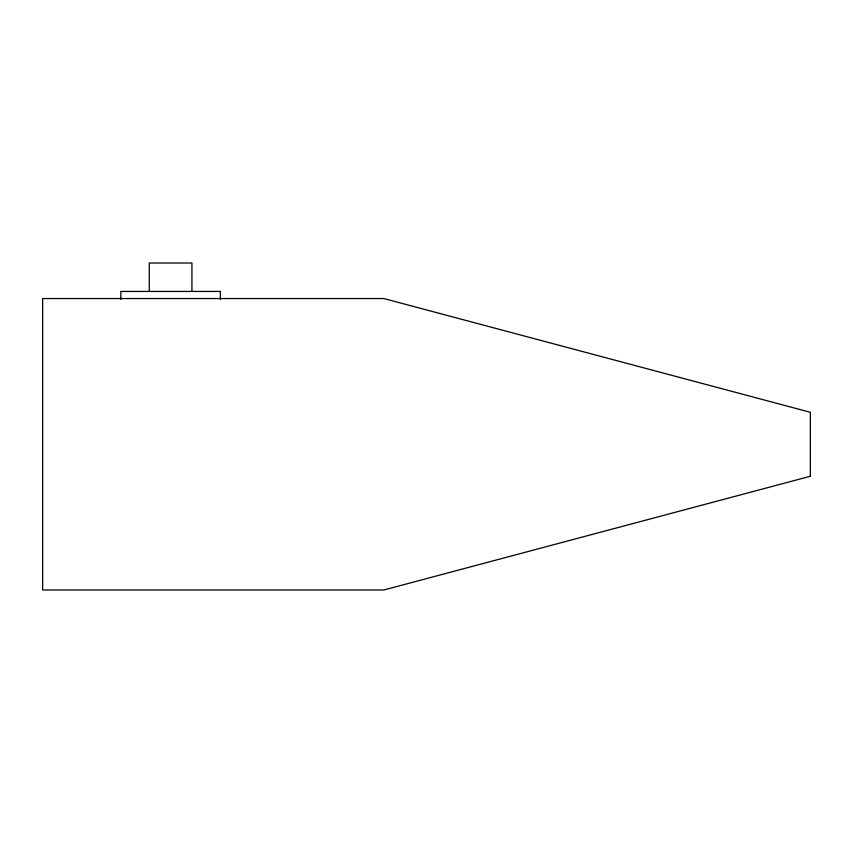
<?xml version="1.0" encoding="UTF-8"?>
<svg xmlns="http://www.w3.org/2000/svg" width="853" height="853" viewBox="0 0 853 853"><rect width="100%" height="100%" fill="white"/><g stroke="black" fill="none" stroke-linecap="round" stroke-linejoin="round"><path stroke-width="1.28" d="M220.362 299.435L220.362 291.438L120.838 291.438L120.838 299.435M191.925 291.438L191.925 263.012L149.275 263.012L149.275 291.438M810.35 476.262L383.85 589.988L42.65 589.988L42.65 298.55L383.85 298.55L810.35 412.287L810.35 476.262"/></g></svg>
